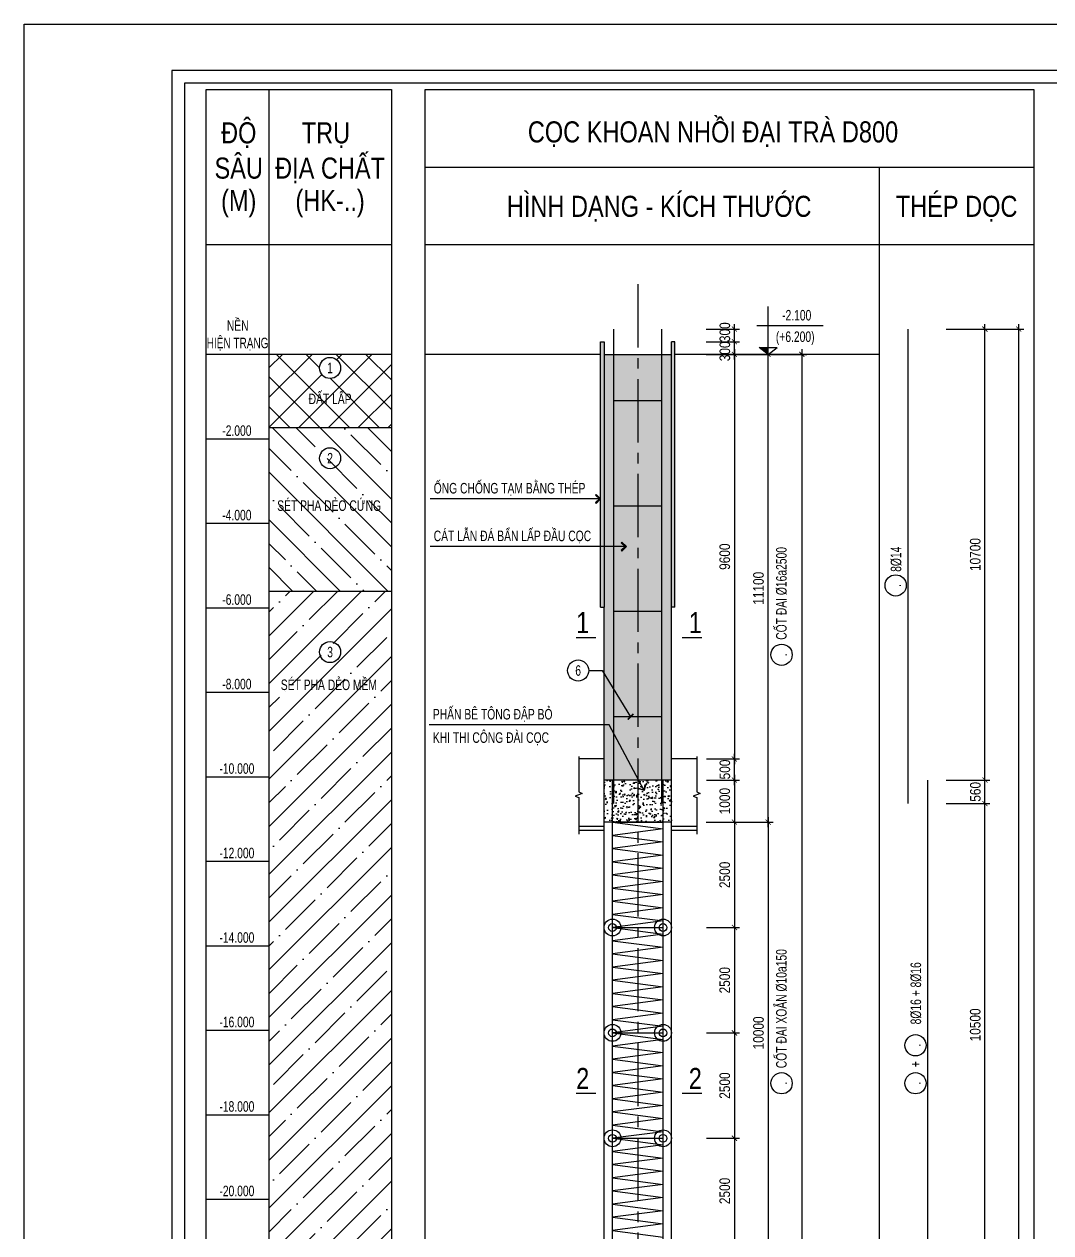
# Model space of a CAD drawing. Extents: x 171424 to 249266, y 74893 to 149166.
# Drawn here: x 171448 to 177537, y 110573 to 117743 of the extents above; entities that cross this region are included whole.
import ezdxf
from ezdxf.enums import TextEntityAlignment as Align

# ---------------------------------------------------------------- set-up
doc = ezdxf.new("R2010")
doc.units = 0
doc.header["$LTSCALE"] = 500
doc.header["$MEASUREMENT"] = 0
doc.header["$PDMODE"] = 3
doc.linetypes.add('CENTER2', pattern=[1.125, 0.75, -0.125, 0.125, -0.125])
doc.layers.get('0').update_dxf_attribs({"linetype": 'CONTINUOUS'})
doc.layers.get('DEFPOINTS').update_dxf_attribs({"linetype": 'CONTINUOUS'})
for name, color, linetype in [('01.CDC.AXIS', 160, 'CENTER2'), ('02.CDC.DIM', 1, 'CONTINUOUS'), ('03.CDC.BORDER', 3, 'CONTINUOUS'), ('05.CDC.STEEL', 4, 'CONTINUOUS'), ('06.CDC.TEXT', 2, 'CONTINUOUS'), ('10.CDC.HATCH', 9, 'CONTINUOUS'), ('11.CDC.NOTE', 8, 'CONTINUOUS'), ('CDC-KHUNGTEN', 7, 'CONTINUOUS'), ('CDC.10.HATCH', 9, 'CONTINUOUS')]:
    doc.layers.add(name, color=color, linetype=linetype)
doc.styles.add('ARIAL', font='arial.ttf', dxfattribs={"width": 0.8})
doc.dimstyles.new('DIM100-25', dxfattribs={"dimtxt": 63, "dimasz": 30, "dimexe": 30, "dimexo": 0, "dimgap": 25, "dimtad": 1, "dimdec": 0, "dimlfac": 4, "dimzin": 0, "dimdsep": 46, "dimtxsty": 'ARIAL', "dimblk": 'ARCHTICK', "dimblk1": 'ARCHTICK', "dimblk2": 'D', "dimcen": 0, "dimdle": 30, "dimclrd": 1, "dimclre": 1, "dimclrt": 2, "dimadec": 0, "dimazin": 0, "dimtfac": 1, "dimtdec": 0, "dimtix": 1, "dimtofl": 0, "dimtmove": 2, "dimatfit": 3, "dimldrblk": 'ARCHTICK', "dimfxl": 1, "dimtolj": 1, "dimtzin": 0, "dimarcsym": 0})

# ---------------------------------------------------------------- blocks, each defined once
blk = doc.blocks.new('_ArchTick')
at = {"color": 0, "linetype": 'ByBlock', "const_width": 0.15}
blk.add_lwpolyline([(-0.5, -0.5), (0.5, 0.5)], dxfattribs=at)
blk = doc.blocks.new('*D385')
at = {"layer": '02.CDC.DIM', "color": 1, "lineweight": -2, "transparency": 16777216}
for p, q in [((176916.7, 115934.2), (177376.4, 115934.2)), ((177346.4, 115964.2), (177346.4, 104329.2)), ((176916.7, 104359.2), (177376.4, 104359.2))]:
    blk.add_line(p, q, dxfattribs=at)
at = {"layer": 'DEFPOINTS', "color": 0, "transparency": 16777216}
for p in [(176916.7, 115934.2), (176916.7, 104359.2), (177346.4, 104359.2)]:
    blk.add_point(p, dxfattribs=at)
at = {"layer": '02.CDC.DIM', "color": 1, "lineweight": -2, "transparency": 16777216, "xscale": 30, "yscale": 30, "zscale": 30}
for p, rotation in [((177346.4, 115934.2), 90), ((177346.4, 104359.2), 270)]:
    blk.add_blockref('_ArchTick', p, dxfattribs=dict(at, rotation=rotation))
at = {"layer": '02.CDC.DIM', "color": 2, "transparency": 16777216, "insert": (177289.2, 110146.7), "char_height": 63, "attachment_point": 5, "rotation": 90, "style": 'ARIAL'}
blk.add_mtext('\\A1;46300', dxfattribs=at)
blk = doc.blocks.new('D')
at = {"layer": '02.CDC.DIM'}
for p, q in [((-50, -50), (50, 50)), ((-86.75, 0), (86.75, 0))]:
    blk.add_line(p, q, dxfattribs=at)
blk = doc.blocks.new('*D388')
at = {"layer": '02.CDC.DIM', "color": 1, "lineweight": -2, "transparency": 16777216}
for p, q in [((177146.4, 110464.2), (177146.4, 113149.2)), ((176916.7, 113119.2), (177176.4, 113119.2)), ((176916.7, 110494.2), (177176.4, 110494.2))]:
    blk.add_line(p, q, dxfattribs=at)
at = {"layer": 'DEFPOINTS', "color": 0, "transparency": 16777216}
for p in [(176916.7, 113119.2), (177146.4, 113119.2), (176916.7, 110494.2)]:
    blk.add_point(p, dxfattribs=at)
at = {"layer": '02.CDC.DIM', "color": 1, "lineweight": -2, "transparency": 16777216, "xscale": 30, "yscale": 30, "zscale": 30}
for p, rotation in [((177146.4, 113119.2), 90), ((177146.4, 110494.2), 270)]:
    blk.add_blockref('_ArchTick', p, dxfattribs=dict(at, rotation=rotation))
at = {"layer": '02.CDC.DIM', "color": 2, "transparency": 16777216, "insert": (177089.2, 111806.7), "char_height": 63, "attachment_point": 5, "rotation": 90, "style": 'ARIAL'}
blk.add_mtext('\\A1;10500', dxfattribs=at)
blk = doc.blocks.new('*D389')
at = {"layer": '02.CDC.DIM', "color": 1, "lineweight": -2, "transparency": 16777216}
for p, q in [((177146.4, 113089.2), (177146.4, 113289.2)), ((176916.7, 113259.2), (177176.4, 113259.2)), ((176916.7, 113119.2), (177176.4, 113119.2))]:
    blk.add_line(p, q, dxfattribs=at)
at = {"layer": 'DEFPOINTS', "color": 0, "transparency": 16777216}
for p in [(176916.7, 113259.2), (177146.4, 113259.2), (176916.7, 113119.2)]:
    blk.add_point(p, dxfattribs=at)
at = {"layer": '02.CDC.DIM', "color": 1, "lineweight": -2, "transparency": 16777216, "xscale": 30, "yscale": 30, "zscale": 30}
for p, rotation in [((177146.4, 113259.2), 90), ((177146.4, 113119.2), 270)]:
    blk.add_blockref('_ArchTick', p, dxfattribs=dict(at, rotation=rotation))
at = {"layer": '02.CDC.DIM', "color": 2, "transparency": 16777216, "insert": (177089.9, 113189.2), "char_height": 63, "attachment_point": 5, "rotation": 90, "style": 'ARIAL'}
blk.add_mtext('\\A1;560', dxfattribs=at)
blk = doc.blocks.new('*D390')
at = {"layer": '02.CDC.DIM', "color": 1, "lineweight": -2, "transparency": 16777216}
for p, q in [((176916.7, 115934.2), (177176.4, 115934.2)), ((177146.4, 113229.2), (177146.4, 115964.2)), ((176916.7, 113259.2), (177176.4, 113259.2))]:
    blk.add_line(p, q, dxfattribs=at)
at = {"layer": 'DEFPOINTS', "color": 0, "transparency": 16777216}
for p in [(176916.7, 115934.2), (177146.4, 115934.2), (176916.7, 113259.2)]:
    blk.add_point(p, dxfattribs=at)
at = {"layer": '02.CDC.DIM', "color": 1, "lineweight": -2, "transparency": 16777216, "xscale": 30, "yscale": 30, "zscale": 30}
for p, rotation in [((177146.4, 115934.2), 90), ((177146.4, 113259.2), 270)]:
    blk.add_blockref('_ArchTick', p, dxfattribs=dict(at, rotation=rotation))
at = {"layer": '02.CDC.DIM', "color": 2, "transparency": 16777216, "insert": (177089.2, 114596.7), "char_height": 63, "attachment_point": 5, "rotation": 90, "style": 'ARIAL'}
blk.add_mtext('\\A1;10700', dxfattribs=at)
blk = doc.blocks.new('*D400')
at = {"layer": '02.CDC.DIM', "color": 1, "lineweight": -2, "transparency": 16777216}
for p, q in [((176060.7, 115814.2), (176060.7, 104304.2)), ((175493.6, 115784.2), (176090.7, 115784.2)), ((175493.6, 104334.2), (176090.7, 104334.2))]:
    blk.add_line(p, q, dxfattribs=at)
at = {"layer": 'DEFPOINTS', "color": 0, "transparency": 16777216}
for p in [(175493.6, 115784.2), (175493.6, 104334.2), (176060.7, 104334.2)]:
    blk.add_point(p, dxfattribs=at)
at = {"layer": '02.CDC.DIM', "color": 1, "lineweight": -2, "transparency": 16777216, "xscale": 30, "yscale": 30, "zscale": 30}
for p, rotation in [((176060.7, 115784.2), 90), ((176060.7, 104334.2), 270)]:
    blk.add_blockref('_ArchTick', p, dxfattribs=dict(at, rotation=rotation))
at = {"layer": '02.CDC.DIM', "color": 2, "transparency": 16777216, "insert": (176003.6, 110059.2), "char_height": 63, "attachment_point": 5, "rotation": 90, "style": 'ARIAL'}
blk.add_mtext('\\A1;45800', dxfattribs=at)
blk = doc.blocks.new('*D401')
at = {"layer": '02.CDC.DIM', "color": 1, "lineweight": -2, "transparency": 16777216}
for p, q in [((175496.1, 113009.2), (175890.7, 113009.2)), ((175860.7, 113039.2), (175860.7, 110479.2)), ((175493.6, 110509.2), (175890.7, 110509.2))]:
    blk.add_line(p, q, dxfattribs=at)
at = {"layer": 'DEFPOINTS', "color": 0, "transparency": 16777216}
for p in [(175496.1, 113009.2), (175493.6, 110509.2), (175860.7, 110509.2)]:
    blk.add_point(p, dxfattribs=at)
at = {"layer": '02.CDC.DIM', "color": 1, "lineweight": -2, "transparency": 16777216, "xscale": 30, "yscale": 30, "zscale": 30}
for p, rotation in [((175860.7, 113009.2), 90), ((175860.7, 110509.2), 270)]:
    blk.add_blockref('_ArchTick', p, dxfattribs=dict(at, rotation=rotation))
at = {"layer": '02.CDC.DIM', "color": 2, "transparency": 16777216, "insert": (175803.6, 111759.2), "char_height": 63, "attachment_point": 5, "rotation": 90, "style": 'ARIAL'}
blk.add_mtext('\\A1;10000', dxfattribs=at)
blk = doc.blocks.new('*D402')
at = {"layer": '02.CDC.DIM', "color": 1, "lineweight": -2, "transparency": 16777216}
for p, q in [((175660.7, 115814.2), (175660.7, 113354.2)), ((175496.1, 115784.2), (175690.7, 115784.2)), ((175496.1, 113384.2), (175690.7, 113384.2))]:
    blk.add_line(p, q, dxfattribs=at)
at = {"layer": 'DEFPOINTS', "color": 0, "transparency": 16777216}
for p in [(175496.1, 115784.2), (175496.1, 113384.2), (175660.7, 113384.2)]:
    blk.add_point(p, dxfattribs=at)
at = {"layer": '02.CDC.DIM', "color": 1, "lineweight": -2, "transparency": 16777216, "xscale": 30, "yscale": 30, "zscale": 30}
for p, rotation in [((175660.7, 115784.2), 90), ((175660.7, 113384.2), 270)]:
    blk.add_blockref('_ArchTick', p, dxfattribs=dict(at, rotation=rotation))
at = {"layer": '02.CDC.DIM', "color": 2, "transparency": 16777216, "insert": (175603.6, 114584.2), "char_height": 63, "attachment_point": 5, "rotation": 90, "style": 'ARIAL'}
blk.add_mtext('\\A1;9600', dxfattribs=at)
blk = doc.blocks.new('*D403')
at = {"layer": '02.CDC.DIM', "color": 1, "lineweight": -2, "transparency": 16777216}
for p, q in [((175660.7, 113289.2), (175660.7, 112979.2)), ((175496.1, 113259.2), (175690.7, 113259.2)), ((175496.1, 113009.2), (175690.7, 113009.2))]:
    blk.add_line(p, q, dxfattribs=at)
at = {"layer": 'DEFPOINTS', "color": 0, "transparency": 16777216}
for p in [(175496.1, 113259.2), (175496.1, 113009.2), (175660.7, 113009.2)]:
    blk.add_point(p, dxfattribs=at)
at = {"layer": '02.CDC.DIM', "color": 1, "lineweight": -2, "transparency": 16777216, "xscale": 30, "yscale": 30, "zscale": 30}
for p, rotation in [((175660.7, 113259.2), 90), ((175660.7, 113009.2), 270)]:
    blk.add_blockref('_ArchTick', p, dxfattribs=dict(at, rotation=rotation))
at = {"layer": '02.CDC.DIM', "color": 2, "transparency": 16777216, "insert": (175603.6, 113134.2), "char_height": 63, "attachment_point": 5, "rotation": 90, "style": 'ARIAL'}
blk.add_mtext('\\A1;1000', dxfattribs=at)
blk = doc.blocks.new('*D404')
at = {"layer": '02.CDC.DIM', "color": 1, "lineweight": -2, "transparency": 16777216}
for p, q in [((175496.1, 113009.2), (175690.7, 113009.2)), ((175660.7, 113039.2), (175660.7, 112354.2)), ((175496.1, 112384.2), (175690.7, 112384.2))]:
    blk.add_line(p, q, dxfattribs=at)
at = {"layer": 'DEFPOINTS', "color": 0, "transparency": 16777216}
for p in [(175496.1, 113009.2), (175496.1, 112384.2), (175660.7, 112384.2)]:
    blk.add_point(p, dxfattribs=at)
at = {"layer": '02.CDC.DIM', "color": 1, "lineweight": -2, "transparency": 16777216, "xscale": 30, "yscale": 30, "zscale": 30}
for p, rotation in [((175660.7, 113009.2), 90), ((175660.7, 112384.2), 270)]:
    blk.add_blockref('_ArchTick', p, dxfattribs=dict(at, rotation=rotation))
at = {"layer": '02.CDC.DIM', "color": 2, "transparency": 16777216, "insert": (175603.6, 112696.7), "char_height": 63, "attachment_point": 5, "rotation": 90, "style": 'ARIAL'}
blk.add_mtext('\\A1;2500', dxfattribs=at)
blk = doc.blocks.new('*D405')
at = {"layer": '02.CDC.DIM', "color": 1, "lineweight": -2, "transparency": 16777216}
for p, q in [((175496.1, 112384.2), (175690.7, 112384.2)), ((175660.7, 112414.2), (175660.7, 111729.2)), ((175496.1, 111759.2), (175690.7, 111759.2))]:
    blk.add_line(p, q, dxfattribs=at)
at = {"layer": 'DEFPOINTS', "color": 0, "transparency": 16777216}
for p in [(175496.1, 112384.2), (175496.1, 111759.2), (175660.7, 111759.2)]:
    blk.add_point(p, dxfattribs=at)
at = {"layer": '02.CDC.DIM', "color": 1, "lineweight": -2, "transparency": 16777216, "xscale": 30, "yscale": 30, "zscale": 30}
for p, rotation in [((175660.7, 112384.2), 90), ((175660.7, 111759.2), 270)]:
    blk.add_blockref('_ArchTick', p, dxfattribs=dict(at, rotation=rotation))
at = {"layer": '02.CDC.DIM', "color": 2, "transparency": 16777216, "insert": (175603.6, 112071.7), "char_height": 63, "attachment_point": 5, "rotation": 90, "style": 'ARIAL'}
blk.add_mtext('\\A1;2500', dxfattribs=at)
blk = doc.blocks.new('*D406')
at = {"layer": '02.CDC.DIM', "color": 1, "lineweight": -2, "transparency": 16777216}
for p, q in [((175660.7, 111789.2), (175660.7, 111104.2)), ((175496.1, 111759.2), (175690.7, 111759.2)), ((175496.1, 111134.2), (175690.7, 111134.2))]:
    blk.add_line(p, q, dxfattribs=at)
at = {"layer": 'DEFPOINTS', "color": 0, "transparency": 16777216}
for p in [(175496.1, 111759.2), (175496.1, 111134.2), (175660.7, 111134.2)]:
    blk.add_point(p, dxfattribs=at)
at = {"layer": '02.CDC.DIM', "color": 1, "lineweight": -2, "transparency": 16777216, "xscale": 30, "yscale": 30, "zscale": 30}
for p, rotation in [((175660.7, 111759.2), 90), ((175660.7, 111134.2), 270)]:
    blk.add_blockref('_ArchTick', p, dxfattribs=dict(at, rotation=rotation))
at = {"layer": '02.CDC.DIM', "color": 2, "transparency": 16777216, "insert": (175603.6, 111446.7), "char_height": 63, "attachment_point": 5, "rotation": 90, "style": 'ARIAL'}
blk.add_mtext('\\A1;2500', dxfattribs=at)
blk = doc.blocks.new('*D407')
at = {"layer": '02.CDC.DIM', "color": 1, "lineweight": -2, "transparency": 16777216}
for p, q in [((175496.1, 111134.2), (175690.7, 111134.2)), ((175660.7, 111164.2), (175660.7, 110479.2)), ((175496.1, 110509.2), (175690.7, 110509.2))]:
    blk.add_line(p, q, dxfattribs=at)
at = {"layer": 'DEFPOINTS', "color": 0, "transparency": 16777216}
for p in [(175496.1, 111134.2), (175496.1, 110509.2), (175660.7, 110509.2)]:
    blk.add_point(p, dxfattribs=at)
at = {"layer": '02.CDC.DIM', "color": 1, "lineweight": -2, "transparency": 16777216, "xscale": 30, "yscale": 30, "zscale": 30}
for p, rotation in [((175660.7, 111134.2), 90), ((175660.7, 110509.2), 270)]:
    blk.add_blockref('_ArchTick', p, dxfattribs=dict(at, rotation=rotation))
at = {"layer": '02.CDC.DIM', "color": 2, "transparency": 16777216, "insert": (175603.6, 110821.7), "char_height": 63, "attachment_point": 5, "rotation": 90, "style": 'ARIAL'}
blk.add_mtext('\\A1;2500', dxfattribs=at)
blk = doc.blocks.new('*D418')
at = {"layer": '02.CDC.DIM', "color": 1, "lineweight": -2, "transparency": 16777216}
for p, q in [((175860.7, 112979.2), (175860.7, 115814.2)), ((175493.6, 115784.2), (175890.7, 115784.2)), ((175493.6, 113009.2), (175890.7, 113009.2))]:
    blk.add_line(p, q, dxfattribs=at)
at = {"layer": 'DEFPOINTS', "color": 0, "transparency": 16777216}
for p in [(175493.6, 115784.2), (175860.7, 115784.2), (175493.6, 113009.2)]:
    blk.add_point(p, dxfattribs=at)
at = {"layer": '02.CDC.DIM', "color": 1, "lineweight": -2, "transparency": 16777216, "xscale": 30, "yscale": 30, "zscale": 30}
for p, rotation in [((175860.7, 115784.2), 90), ((175860.7, 113009.2), 270)]:
    blk.add_blockref('_ArchTick', p, dxfattribs=dict(at, rotation=rotation))
at = {"layer": '02.CDC.DIM', "color": 2, "transparency": 16777216, "insert": (175803.6, 114396.7), "char_height": 63, "attachment_point": 5, "rotation": 90, "style": 'ARIAL'}
blk.add_mtext('\\A1;11100', dxfattribs=at)
blk = doc.blocks.new('*D420')
at = {"layer": '02.CDC.DIM', "color": 1, "lineweight": -2, "transparency": 16777216}
for p, q in [((175496.1, 113384.2), (175690.7, 113384.2)), ((175660.7, 113229.2), (175660.7, 113414.2)), ((175496.1, 113259.2), (175690.7, 113259.2))]:
    blk.add_line(p, q, dxfattribs=at)
at = {"layer": 'DEFPOINTS', "color": 0, "transparency": 16777216}
for p in [(175496.1, 113384.2), (175660.7, 113384.2), (175496.1, 113259.2)]:
    blk.add_point(p, dxfattribs=at)
at = {"layer": '02.CDC.DIM', "color": 1, "lineweight": -2, "transparency": 16777216, "xscale": 30, "yscale": 30, "zscale": 30}
for p, rotation in [((175660.7, 113384.2), 90), ((175660.7, 113259.2), 270)]:
    blk.add_blockref('_ArchTick', p, dxfattribs=dict(at, rotation=rotation))
at = {"layer": '02.CDC.DIM', "color": 2, "transparency": 16777216, "insert": (175604.2, 113321.7), "char_height": 63, "attachment_point": 5, "rotation": 90, "style": 'ARIAL'}
blk.add_mtext('\\A1;500', dxfattribs=at)
blk = doc.blocks.new('*D421')
at = {"layer": '02.CDC.DIM', "color": 1, "lineweight": -2, "transparency": 16777216}
for p, q in [((175660.7, 115754.2), (175660.7, 115889.2)), ((175493.6, 115859.2), (175690.7, 115859.2)), ((175493.6, 115784.2), (175690.7, 115784.2))]:
    blk.add_line(p, q, dxfattribs=at)
at = {"layer": 'DEFPOINTS', "color": 0, "transparency": 16777216}
for p in [(175493.6, 115859.2), (175660.7, 115859.2), (175493.6, 115784.2)]:
    blk.add_point(p, dxfattribs=at)
at = {"layer": '02.CDC.DIM', "color": 1, "lineweight": -2, "transparency": 16777216, "xscale": 30, "yscale": 30, "zscale": 30}
for p, rotation in [((175660.7, 115859.2), 90), ((175660.7, 115784.2), 270)]:
    blk.add_blockref('_ArchTick', p, dxfattribs=dict(at, rotation=rotation))
at = {"layer": '02.CDC.DIM', "color": 2, "transparency": 16777216, "insert": (175604.2, 115802.2), "char_height": 63, "attachment_point": 5, "rotation": 90, "style": 'ARIAL'}
blk.add_mtext('\\A1;300', dxfattribs=at)
blk = doc.blocks.new('*D422')
at = {"layer": '02.CDC.DIM', "color": 1, "lineweight": -2, "transparency": 16777216}
for p, q in [((175493.6, 115934.2), (175690.7, 115934.2)), ((175660.7, 115829.2), (175660.7, 115964.2)), ((175493.6, 115859.2), (175690.7, 115859.2))]:
    blk.add_line(p, q, dxfattribs=at)
at = {"layer": 'DEFPOINTS', "color": 0, "transparency": 16777216}
for p in [(175493.6, 115934.2), (175660.7, 115934.2), (175493.6, 115859.2)]:
    blk.add_point(p, dxfattribs=at)
at = {"layer": '02.CDC.DIM', "color": 1, "lineweight": -2, "transparency": 16777216, "xscale": 30, "yscale": 30, "zscale": 30}
for p, rotation in [((175660.7, 115934.2), 90), ((175660.7, 115859.2), 270)]:
    blk.add_blockref('_ArchTick', p, dxfattribs=dict(at, rotation=rotation))
at = {"layer": '02.CDC.DIM', "color": 2, "transparency": 16777216, "insert": (175604.2, 115915.7), "char_height": 63, "attachment_point": 5, "rotation": 90, "style": 'ARIAL'}
blk.add_mtext('\\A1;300', dxfattribs=at)
blk = doc.blocks.new('KHUNG A1')
at = {"layer": 'CDC-KHUNGTEN'}
blk.add_lwpolyline([(10366.22, 712.17), (10366.22, 1278.17), (9655.22, 1278.17), (9655.22, 712.17)], close=True, dxfattribs=at)
at = {"layer": 'CDC.10.HATCH', "color": 8}
blk.add_lwpolyline([(9652.22, 709.17), (10447.22, 709.17), (10447.22, 1281.17), (9652.22, 1281.17)], close=True, dxfattribs=at)
at = {"layer": 'DEFPOINTS', "color": 1}
blk.add_lwpolyline([(9617.22, 698.17), (9617.22, 1292.17), (10458.22, 1292.17), (10458.22, 698.17), (9617.22, 698.17)], close=True, dxfattribs=at)

msp = doc.modelspace()

# ---------------------------------------------------------------- hatches: boundary and pattern name
at = {"layer": '10.CDC.HATCH'}
for points in [[(174887.32, 115859.24), (174867.32, 115859.24), (174867.32, 115839.24), (174867.32, 115834.24), (174867.32, 115584.24), (174867.32, 114284.31), (174887.32, 114284.31)], [(175307.32, 115859.24), (175287.32, 115859.24), (175287.32, 115839.24), (175287.32, 115834.24), (175287.32, 115584.24), (175287.32, 114284.31), (175307.32, 114284.31)]]:
    msp.add_hatch(color=256, dxfattribs=at).paths.add_polyline_path(points)
h = msp.add_hatch(dxfattribs=at)
h.set_pattern_fill('ANSI37', color=256, scale=1000, style=0)
h.set_pattern_definition([(45, (90230.39, -22296.01), (-88.38835, 88.38835), []), (135, (90230.39, -22296.01), (-88.38835, -88.38835), [])])
h.paths.add_polyline_path([(173625.95, 115784.24), (172899.49, 115784.24), (172899.49, 115348.9), (173625.95, 115348.9)])
h.paths.add_polyline_path([(173200.22, 115703.58, -1), (173325.22, 115703.58, -1)], flags=16)
h.paths.add_polyline_path([(173242.26, 115656.71), (173283.19, 115656.71), (173283.19, 115750.46), (173242.26, 115750.46)], flags=8)
h.paths.add_polyline_path([(173112.3, 115465.78), (173396.38, 115465.78), (173396.38, 115604.17), (173112.3, 115604.17)], flags=24)
h = msp.add_hatch(dxfattribs=at)
h.set_pattern_fill('AR-SAND', color=256, scale=30, style=0)
h.set_pattern_definition([(37.5, (90013.623, 53262.434), (-1.8898, 57.804713), [0, -45.6, 0, -51, 0, -48.75]), (7.5, (90013.62, 53262.43), (53.0933, 84.66438), [0, -24.6, 0, -41.1, 0, -15.75]), (327.5, (89976.723, 53262.434), (93.424256, 0.169772), [0, -15, 0, -54, 0, -70.5]), (317.5, (89976.72, 53262.43), (90.1838, 26.330267), [0, -7.5, 0, -35.4, 0, -40.5])])
h.paths.add_polyline_path([(174887.32, 115784.24), (175287.32, 115784.24), (175287.32, 113259.24), (174887.32, 113259.24)])
h = msp.add_hatch(dxfattribs=at)
h.set_pattern_fill('ANSI35', color=256, scale=800, angle=90, style=0)
h.set_pattern_definition([(135, (90230.4, -22296.01), (-141.42136, -141.42136), []), (135, (90230.4, -22154.59), (-141.42136, -141.42136), [250, -50, 0, -50])])
h.paths.add_polyline_path([(172899.49, 115348.9), (172899.49, 114378.5), (173625.95, 114378.5), (173625.95, 115348.9)])
h.paths.add_polyline_path([(173230.04, 115121.3), (173295.41, 115121.3), (173295.41, 115215.44), (173230.04, 115215.44)], flags=24)
h.paths.add_polyline_path([(172929.19, 114835), (173584.8, 114835), (173584.8, 114954.01), (172929.19, 114954.01)], flags=24)
h = msp.add_hatch(dxfattribs=at)
h.set_pattern_fill('ANSI35', color=256, scale=800, style=0)
h.set_pattern_definition([(45, (90230.4, -22296.01), (-141.42136, 141.42136), []), (45, (90371.82, -22296.01), (-141.42136, 141.42136), [250, -50, 0, -50])])
h.paths.add_polyline_path([(172899.49, 110271.74), (173625.95, 110271.74), (173625.95, 114378.5), (172899.49, 114378.5)])
h.paths.add_polyline_path([(173229.76, 113969.92), (173295.69, 113969.92), (173295.69, 114065.72), (173229.76, 114065.72)], flags=24)
h.paths.add_polyline_path([(172950.53, 113771.93), (173560.71, 113771.93), (173560.71, 113890.94), (172950.53, 113890.94)], flags=24)
h = msp.add_hatch(dxfattribs=at)
h.set_pattern_fill('AR-CONC', color=256, scale=10, style=0)
h.set_pattern_definition([(50, (90013.623, 53262.434), (71.726018, -6.275213), [7.5, -82.5]), (355, (90013.62, 53262.43), (-13.875133, 75.219213), [6, -66]), (100.4514, (90019.6, 53261.91), (57.85094, 68.943954), [6.37402, -70.11421]), (46.1842, (90013.62, 53282.43), (106.724105, -16.5519), [11.25, -123.75]), (96.6356, (90022.52, 53281.05), (93.46627, 97.41179), [9.56103, -105.1713]), (351.1842, (90013.62, 53282.43), (93.4662, 97.41186), [9, -99]), (21, (90023.623, 53277.434), (59.690705, -40.26189), [7.5, -82.5]), (326, (90023.62, 53277.43), (24.331533, 72.515005), [6, -66]), (71.4514, (90028.6, 53274.08), (84.022263, 32.25305), [6.37402, -70.11421]), (37.5, (90013.623, 53262.434), (1.2159855, 33.2893854), [0, -65.2, 0, -67, 0, -66.25]), (7.5, (90013.623, 53262.434), (26.306954, 39.441171), [0, -38.2, 0, -63.7, 0, -25.25]), (327.5, (89991.323, 53262.434), (53.3822436, -2.255487), [0, -25, 0, -78, 0, -103.5]), (317.5, (89981.323, 53262.434), (58.318617, 10.010498), [0, -32.5, 0, -51.8, 0, -73.5])])
h.paths.add_polyline_path([(175087.32, 113259.24), (174937.32, 113259.24), (174937.32, 113009.24), (175087.32, 113009.24)])
h.paths.add_polyline_path([(174937.32, 113259.24), (174887.32, 113259.24), (174887.32, 113009.24), (174937.32, 113009.24)])
h.paths.add_polyline_path([(175087.32, 113259.24), (175087.32, 113009.24), (175237.32, 113009.24), (175237.32, 113259.24)])
h.paths.add_polyline_path([(175287.32, 113259.24), (175237.32, 113259.24), (175237.32, 113009.24), (175287.32, 113009.24)])

# ---------------------------------------------------------------- linework, layer by layer
at = {"layer": '01.CDC.AXIS'}
msp.add_line((175087.32, 116199.9), (175087.32, 104219.24), dxfattribs=at)
at = {"layer": '03.CDC.BORDER'}
for p, q in [((172899.49, 117355.41), (172899.49, 103255.83)), ((173825.95, 116895.41), (177437.2, 116895.41)), ((176518.69, 116895.41), (176518.69, 103255.83)), ((177437.2, 116895.41), (177437.2, 103255.83)), ((172528.44, 116435.41), (173625.95, 116435.41)), ((173825.95, 116435.41), (177437.2, 116435.41)), ((174867.32, 114284.31), (174867.32, 115859.24)), ((174867.32, 115859.24), (174887.32, 115859.24)), ((174887.32, 115859.24), (174887.32, 114284.31)), ((175307.32, 115859.24), (175287.32, 115859.24)), ((175287.32, 114284.31), (175287.32, 115859.24)), ((175307.32, 114284.31), (175307.32, 115859.24)), ((173625.95, 115784.24), (172528.44, 115784.24)), ((174867.32, 115784.24), (173825.95, 115784.24)), ((176518.69, 115784.24), (175307.32, 115784.24)), ((173625.95, 115348.9), (172899.49, 115348.9)), ((172528.44, 115283.11), (172899.49, 115283.11)), ((172528.44, 114781.97), (172899.49, 114781.97)), ((173625.95, 114378.5), (172899.49, 114378.5)), ((174867.32, 114284.31), (174887.32, 114284.31)), ((174887.32, 113009.24), (174887.32, 114284.31)), ((175287.32, 113009.24), (175287.32, 114284.31)), ((175307.32, 114284.31), (175287.32, 114284.31)), ((172528.44, 114280.83), (172899.49, 114280.83)), ((172528.44, 113779.7), (172899.49, 113779.7)), ((174887.32, 113384.24), (174737.32, 113384.24)), ((175437.32, 113384.24), (175287.32, 113384.24)), ((172528.44, 113278.56), (172899.49, 113278.56)), ((175287.32, 113259.24), (174887.32, 113259.24)), ((175287.32, 113009.24), (174887.32, 113009.24)), ((174887.32, 112384.24), (174887.32, 113009.24)), ((175287.32, 112384.24), (175287.32, 113009.24)), ((174887.32, 112984.24), (174737.32, 112984.24)), ((174887.32, 112959.24), (174737.32, 112959.24)), ((175437.32, 112984.24), (175287.32, 112984.24)), ((175437.32, 112959.24), (175287.32, 112959.24)), ((172528.44, 112777.42), (172899.49, 112777.42)), ((174887.32, 111759.24), (174887.32, 112384.24)), ((175287.32, 111759.24), (175287.32, 112384.24)), ((172528.44, 112276.29), (172899.49, 112276.29)), ((172528.44, 111775.15), (172899.49, 111775.15)), ((174887.32, 111134.24), (174887.32, 111759.24)), ((175287.32, 111134.24), (175287.32, 111759.24)), ((172528.44, 111274.02), (172899.49, 111274.02)), ((174887.32, 110509.24), (174887.32, 111134.24)), ((175287.32, 110509.24), (175287.32, 111134.24)), ((172528.44, 110772.88), (172899.49, 110772.88))]:
    msp.add_line(p, q, dxfattribs=at)
for points in [[(172528.44, 117355.41), (173625.95, 117355.41), (173625.95, 103255.83), (172528.44, 103255.83)], [(173825.95, 117355.41), (177437.2, 117355.41), (177437.2, 103255.83), (173825.95, 103255.83)]]:
    msp.add_lwpolyline(points, close=True, dxfattribs=at)
for centre, radius in [((174937.32, 112384.24), 50), ((175237.32, 112384.24), 50), ((174937.32, 112384.24), 23.06), ((175237.32, 112384.24), 23.06), ((174937.32, 111759.24), 50), ((174937.32, 111759.24), 23.06), ((175237.32, 111759.24), 50), ((175237.32, 111759.24), 23.06), ((174937.32, 111134.24), 50), ((174937.32, 111134.24), 23.06), ((175237.32, 111134.24), 50), ((175237.32, 111134.24), 23.06)]:
    msp.add_circle(centre, radius, dxfattribs=at)
at = {"layer": '05.CDC.STEEL'}
for p, q in [((174944.57, 113119.24), (174944.57, 115934.24)), ((175230.08, 113119.24), (175230.08, 115934.24)), ((176690.93, 113119.24), (176690.93, 115934.24)), ((175230.08, 115509.24), (174944.57, 115509.24)), ((175230.08, 114884.24), (174944.57, 114884.24)), ((175230.08, 114259.24), (174944.57, 114259.24)), ((175230.08, 113634.24), (174944.57, 113634.24)), ((174937.32, 113009.24), (174937.32, 113259.24)), ((175237.32, 113009.24), (175237.32, 113259.24)), ((176808.59, 110334.24), (176808.59, 113259.24)), ((174937.32, 112384.24), (174937.32, 113009.24)), ((174937.32, 113009.24), (175237.32, 113009.24)), ((175237.32, 112384.24), (175237.32, 113009.24)), ((175237.32, 112970.18), (174937.32, 112931.12)), ((175237.32, 112892.06), (174937.32, 112852.99)), ((175237.32, 112813.93), (174937.32, 112774.87)), ((175237.32, 112735.81), (174937.32, 112696.74)), ((175237.32, 112657.68), (174937.32, 112618.62)), ((175237.32, 112579.56), (174937.32, 112540.49)), ((175237.32, 112501.43), (174937.32, 112462.37)), ((175237.32, 112423.31), (174937.32, 112384.24)), ((174937.32, 112384.24), (175237.32, 112384.24)), ((174937.32, 111759.24), (174937.32, 112384.24)), ((174937.32, 112384.24), (175237.32, 112384.24)), ((175237.32, 111759.24), (175237.32, 112384.24)), ((175237.32, 112345.18), (174937.32, 112306.12)), ((175237.32, 112267.06), (174937.32, 112227.99)), ((175237.32, 112188.93), (174937.32, 112149.87)), ((175237.32, 112110.81), (174937.32, 112071.74)), ((175237.32, 112032.68), (174937.32, 111993.62)), ((175237.32, 111954.56), (174937.32, 111915.49)), ((175237.32, 111876.43), (174937.32, 111837.37)), ((175237.32, 111798.31), (174937.32, 111759.24)), ((174937.32, 111759.24), (175237.32, 111759.24)), ((174937.32, 111134.24), (174937.32, 111759.24)), ((174937.32, 111759.24), (175237.32, 111759.24)), ((175237.32, 111720.18), (174937.32, 111681.12)), ((175237.32, 111134.24), (175237.32, 111759.24)), ((175237.32, 111642.06), (174937.32, 111602.99)), ((175237.32, 111563.93), (174937.32, 111524.87)), ((175237.32, 111485.81), (174937.32, 111446.74)), ((175237.32, 111407.68), (174937.32, 111368.62)), ((175237.32, 111329.56), (174937.32, 111290.49)), ((175237.32, 111251.43), (174937.32, 111212.37)), ((175237.32, 111173.31), (174937.32, 111134.24)), ((174937.32, 111134.24), (175237.32, 111134.24)), ((174937.32, 110509.24), (174937.32, 111134.24)), ((174937.32, 111134.24), (175237.32, 111134.24)), ((175237.32, 110509.24), (175237.32, 111134.24)), ((175237.32, 111095.18), (174937.32, 111056.12)), ((175237.32, 111017.06), (174937.32, 110977.99)), ((175237.32, 110938.93), (174937.32, 110899.87)), ((175237.32, 110860.81), (174937.32, 110821.74)), ((175237.32, 110782.68), (174937.32, 110743.62)), ((175237.32, 110704.56), (174937.32, 110665.49)), ((175237.32, 110626.43), (174937.32, 110587.37))]:
    msp.add_line(p, q, dxfattribs=at)
at = {"layer": '10.CDC.HATCH'}
for p, q in [((174887.32, 115784.24), (175287.32, 115784.24)), ((174937.32, 113009.24), (175237.32, 112970.18)), ((174937.32, 112931.12), (175237.32, 112892.06)), ((174937.32, 112852.99), (175237.32, 112813.93)), ((174937.32, 112774.87), (175237.32, 112735.81)), ((174937.32, 112696.74), (175237.32, 112657.68)), ((174937.32, 112618.62), (175237.32, 112579.56)), ((174937.32, 112540.49), (175237.32, 112501.43)), ((174937.32, 112462.37), (175237.32, 112423.31)), ((174937.32, 112384.24), (175237.32, 112345.18)), ((174937.32, 112306.12), (175237.32, 112267.06)), ((174937.32, 112227.99), (175237.32, 112188.93)), ((174937.32, 112149.87), (175237.32, 112110.81)), ((174937.32, 112071.74), (175237.32, 112032.68)), ((174937.32, 111993.62), (175237.32, 111954.56)), ((174937.32, 111915.49), (175237.32, 111876.43)), ((174937.32, 111837.37), (175237.32, 111798.31)), ((174937.32, 111759.24), (175237.32, 111720.18)), ((174937.32, 111681.12), (175237.32, 111642.06)), ((174937.32, 111602.99), (175237.32, 111563.93)), ((174937.32, 111524.87), (175237.32, 111485.81)), ((174937.32, 111446.74), (175237.32, 111407.68)), ((174937.32, 111368.62), (175237.32, 111329.56)), ((174937.32, 111290.49), (175237.32, 111251.43)), ((174937.32, 111212.37), (175237.32, 111173.31)), ((174937.32, 111134.24), (175237.32, 111095.18)), ((174937.32, 111056.12), (175237.32, 111017.06)), ((174937.32, 110977.99), (175237.32, 110938.93)), ((174937.32, 110899.87), (175237.32, 110860.81)), ((174937.32, 110821.74), (175237.32, 110782.68)), ((174937.32, 110743.62), (175237.32, 110704.56)), ((174937.32, 110665.49), (175237.32, 110626.43)), ((174937.32, 110587.37), (175237.32, 110548.31))]:
    msp.add_line(p, q, dxfattribs=at)
at = {"layer": '11.CDC.NOTE'}
for p, q in [((175860.74, 115784.24), (175860.74, 116068.41)), ((175793.84, 115955.18), (176187.97, 115955.18)), ((175860.74, 115784.24), (175806.74, 115825.63)), ((175806.74, 115825.63), (175914.74, 115825.63)), ((175860.74, 115784.24), (175914.74, 115825.63)), ((175718.12, 115784.24), (176003.37, 115784.24))]:
    msp.add_line(p, q, dxfattribs=at)
for points in [[(174867.32, 114926.93), (174840.6, 114953.65), (174836.14, 114949.2), (174861.02, 114926.93), (174836.14, 114904.65), (174840.6, 114900.2), (174867.32, 114926.93), (174867.32, 114926.93), (173855.82, 114926.93)], [(175019.71, 114644.06), (174992.99, 114670.79), (174988.53, 114666.34), (175013.41, 114644.06), (174988.53, 114621.79), (174992.99, 114617.33), (175019.71, 114644.06), (175019.71, 114644.06), (173855.82, 114644.06)], [(174796.9, 113908.87), (174876.74, 113908.87), (175045.21, 113634.24)], [(175125.66, 113196.62), (175084.95, 113210.85), (175085.9, 113213.18), (175124.68, 113198.94), (175131.86, 113232.59), (175134.2, 113231.64), (175125.66, 113196.62), (174916.98, 113586.19), (173850.73, 113586.19)], [(174737.32, 113398.28), (174737.32, 113188.28), (174758.04, 113179.28), (174716.6, 113164.2), (174737.32, 113155.21), (174737.32, 112938.87)], [(175437.32, 113398.28), (175437.32, 113188.28), (175458.04, 113179.28), (175416.6, 113164.2), (175437.32, 113155.21), (175437.32, 112938.87)]]:
    msp.add_lwpolyline(points, dxfattribs=at)
at = {"layer": '11.CDC.NOTE', "const_width": 10}
msp.add_lwpolyline([(175028.04, 113617.08), (175062.37, 113651.4)], dxfattribs=at)
at = {"layer": '11.CDC.NOTE'}
for centre, radius in [((173262.72, 115703.58), 62.5), ((173262.72, 115168.24), 62.5), ((176617.09, 114413.74), 63), ((173262.72, 114018.24), 62.5), ((175940.36, 114002.17), 63), ((174733.9, 113908.87), 63), ((176734.75, 111685.85), 63), ((175940.36, 111460.72), 63), ((176734.75, 111460.72), 63)]:
    msp.add_circle(centre, radius, dxfattribs=at)
msp.add_solid([(175806.74, 115825.63), (175860.74, 115784.24), (175860.74, 115825.63), (175860.74, 115784.24)], dxfattribs=at)

# ---------------------------------------------------------------- block references
at = {"xscale": 25, "yscale": 25, "zscale": 25}
msp.add_blockref('KHUNG A1', (-68982.15, 85438.58), dxfattribs=at)

# ---------------------------------------------------------------- texts
at = {"layer": '06.CDC.TEXT', "style": 'ARIAL', "width": 0.8}
for s, p in [('ĐỘ', (172720.92, 117035.86)), ('TRỤ ', (173257.11, 117035.86)), ('CỌC KHOAN NHỒI ĐẠI TRÀ D800', (175533.74, 117041.53)), ('SÂU', (172720.92, 116826.64)), ('ĐỊA CHẤT', (173262.63, 116826.64)), ('(M)', (172720.92, 116634.78)), ('(HK-..)', (173262.63, 116634.78)), ('HÌNH DẠNG - KÍCH THƯỚC', (175214.32, 116599.96)), ('THÉP DỌC', (176978.64, 116599.96)), ('%%U1 ', (174780.46, 114130.63)), ('%%U 1', (175409.31, 114130.63)), ('%%U2 ', (174780.46, 111426.39)), ('%%U 2', (175409.31, 111426.39))]:
    msp.add_text(s, height=125, dxfattribs=at).set_placement(p, align=Align.CENTER)
at = {"layer": '06.CDC.TEXT', "style": 'ARIAL'}
for s, width, p in [('NỀN', 0.7, (172650.34, 115924.09)), ('HIỆN TRẠNG', 0.68, (172531.1, 115820.48)), ('(+6.200)', 0.7, (175906.59, 115857.83)), ('ĐẤT LẤP', 0.7, (173135.37, 115488.84)), ('ỐNG CHỐNG TẠM BẰNG THÉP', 0.7, (173877.23, 114959.07)), ('SÉT PHA DẺO CỨNG', 0.7, (172949.03, 114855.9)), ('CÁT LẪN ĐÁ BẨN LẤP ĐẦU CỌC', 0.7, (173877.23, 114676.21)), ('SÉT PHA DẺO MỀM', 0.7, (172970.37, 113792.83)), ('PHẤN BÊ TÔNG ĐẬP BỎ', 0.7, (173872.12, 113618.33)), ('KHI THI CÔNG ĐÀI CỌC', 0.7, (173872.12, 113479.71))]:
    msp.add_text(s, height=62.5, dxfattribs=dict(at, width=width)).set_placement(p)
at = {"layer": '06.CDC.TEXT', "style": 'ARIAL', "width": 0.7}
for s, p in [('-2.100', (176030.11, 116016.53)), ('-2.000', (172709.96, 115331.97)), ('-4.000', (172709.96, 114830.84)), ('-6.000', (172709.96, 114329.7)), ('-8.000', (172709.96, 113828.56)), ('-10.000', (172709.96, 113327.43)), ('-12.000', (172709.96, 112826.29)), ('-14.000', (172709.96, 112325.15)), ('-16.000', (172709.96, 111824.02)), ('-18.000', (172709.96, 111322.88)), ('-20.000', (172709.96, 110821.75))]:
    msp.add_text(s, height=62.5, dxfattribs=at).set_placement(p, align=Align.MIDDLE)
for s, p in [('1', (173262.72, 115703.58)), ('2', (173262.72, 115168.24)), ('3', (173262.72, 114018.24)), ('6', (174733.9, 113908.87))]:
    msp.add_text(s, height=62.5, dxfattribs=at).set_placement(p, align=Align.MIDDLE_CENTER)
for s, p in [('CỐT ĐAI %%C16a2500', (175970.34, 114091.16)), ('CỐT ĐAI XOẮN %%C10a150', (175970.34, 111549.71))]:
    msp.add_text(s, height=62.5, rotation=90, dxfattribs=at).set_placement(p)
for s, p in [('8%%C14', (176618.8, 114569.01)), ('8%%C16 + 8%%C16', (176736.46, 111994.01))]:
    msp.add_text(s, height=62.5, rotation=90, dxfattribs=at).set_placement(p, align=Align.MIDDLE)
for s, p in [('.', (176617.09, 114413.74)), ('.', (175940.36, 114002.17)), ('.', (176734.75, 111685.85)), ('+', (176734.75, 111573.62)), ('.', (175940.36, 111460.72)), ('.', (176734.75, 111460.72))]:
    msp.add_text(s, height=62.5, rotation=90, dxfattribs=at).set_placement(p, align=Align.MIDDLE_CENTER)

# ---------------------------------------------------------------- dimensions: what is measured, and where the dimension line sits
at = {"layer": '02.CDC.DIM'}
for base, p1, p2, angle, picture, middle in [((175660.74, 115934.24), (175493.57, 115859.24), (175493.57, 115934.24), 90, '*D422', (175604.24, 115915.67)), ((175660.74, 115859.24), (175493.57, 115784.24), (175493.57, 115859.24), 90, '*D421', (175604.24, 115802.19)), ((175660.74, 113384.24), (175496.08, 113259.24), (175496.08, 113384.24), 90, '*D420', (175604.24, 113321.74)), ((177146.38, 113259.24), (176916.74, 113119.24), (176916.74, 113259.24), 270, '*D389', (177089.88, 113189.24))]:
    dim = msp.add_linear_dim(base=base, p1=p1, p2=p2, angle=angle, dimstyle='DIM100-25', dxfattribs=at)
    dim.commit()
    dim.dimension.update_dxf_attribs({"geometry": picture, "text_midpoint": middle, "dimtype": 160})
for base, p1, p2, angle, picture, middle in [((177346.38, 104359.24), (176916.74, 115934.24), (176916.74, 104359.24), 270, '*D385', (177289.19, 110146.74)), ((177146.38, 115934.24), (176916.74, 113259.24), (176916.74, 115934.24), 270, '*D390', (177089.21, 114596.74)), ((176060.74, 104334.24), (175493.57, 115784.24), (175493.57, 104334.24), 270, '*D400', (176003.58, 110059.24)), ((175860.74, 115784.24), (175493.57, 113009.24), (175493.57, 115784.24), 90, '*D418', (175803.58, 114396.74)), ((175660.74, 113384.24), (175496.08, 115784.24), (175496.08, 113384.24), 90, '*D402', (175603.58, 114584.24)), ((175660.74, 113009.24), (175496.08, 113259.24), (175496.08, 113009.24), 90, '*D403', (175603.58, 113134.24)), ((177146.38, 113119.24), (176916.74, 110494.24), (176916.74, 113119.24), 270, '*D388', (177089.21, 111806.74)), ((175860.74, 110509.24), (175496.08, 113009.24), (175493.57, 110509.24), 270, '*D401', (175803.58, 111759.24)), ((175660.74, 112384.24), (175496.08, 113009.24), (175496.08, 112384.24), 90, '*D404', (175603.58, 112696.74)), ((175660.74, 111759.24), (175496.08, 112384.24), (175496.08, 111759.24), 90, '*D405', (175603.58, 112071.74)), ((175660.74, 111134.24), (175496.08, 111759.24), (175496.08, 111134.24), 90, '*D406', (175603.58, 111446.74)), ((175660.74, 110509.24), (175496.08, 111134.24), (175496.08, 110509.24), 90, '*D407', (175603.58, 110821.74))]:
    dim = msp.add_linear_dim(base=base, p1=p1, p2=p2, angle=angle, dimstyle='DIM100-25', dxfattribs=at)
    dim.commit()
    dim.dimension.update_dxf_attribs({"geometry": picture, "text_midpoint": middle})

doc.saveas('drawing.dxf')
